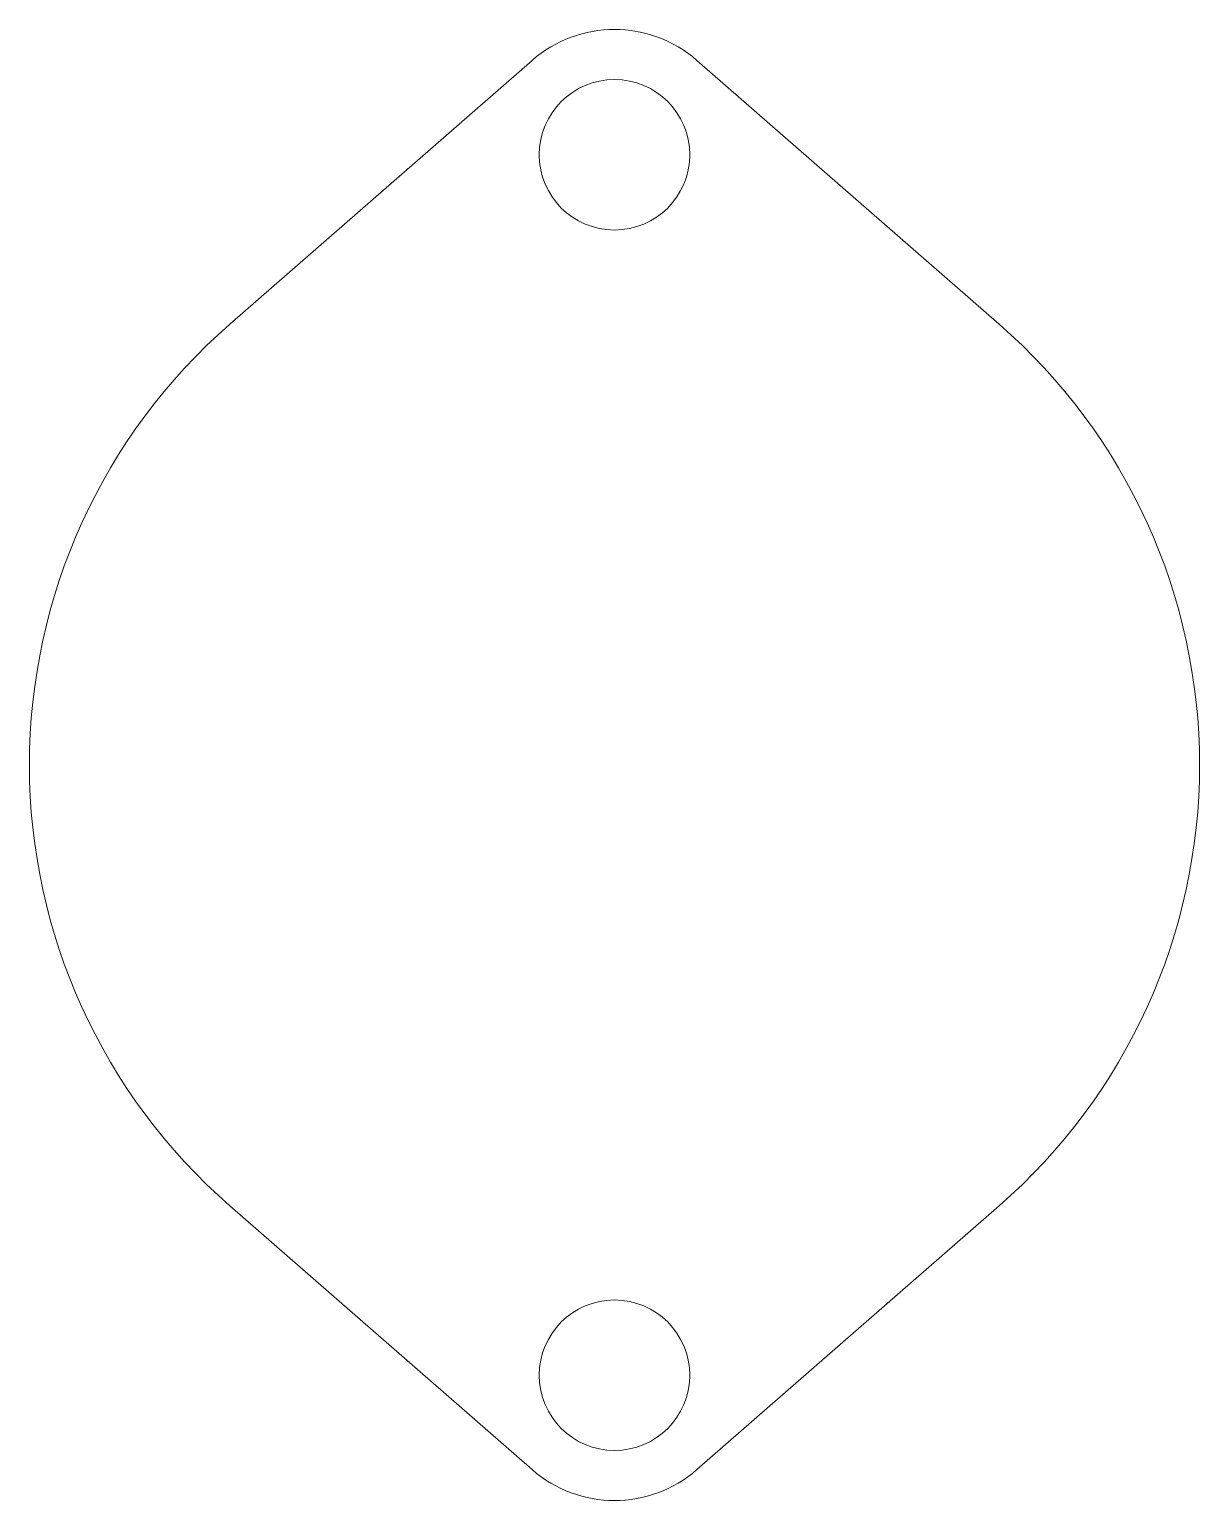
# Model space of a CAD drawing. Header units: millimetres. Extents: x -35 to 35, y -44 to 44.
import ezdxf

# ---------------------------------------------------------------- set-up
doc = ezdxf.new("R2010")
doc.units = ezdxf.units.MM

msp = doc.modelspace()

# ---------------------------------------------------------------- linework, layer by layer
at = {"color": 7, "linetype": 'Continuous', "lineweight": 15}
for p, q in [((-23.014, 26.37), (-4.932, 42.151)), ((4.932, 42.151), (23.014, 26.37)), ((-4.932, -42.151), (-23.014, -26.37)), ((23.014, -26.37), (4.932, -42.151))]:
    msp.add_line(p, q, dxfattribs=at)
for centre in [(0, 36.5), (0, -36.5)]:
    msp.add_circle(centre, 4.5, dxfattribs=at)
for centre, radius, start, end in [((0, 36.5), 7.5, 48.88791, 131.11209), ((0, 0), 35, 131.11209, 228.88791), ((0, 0), 35, 311.11209, 48.88791), ((0, -36.5), 7.5, 228.88791, 311.11209)]:
    msp.add_arc(centre, radius, start, end, dxfattribs=at)

doc.saveas('drawing.dxf')
